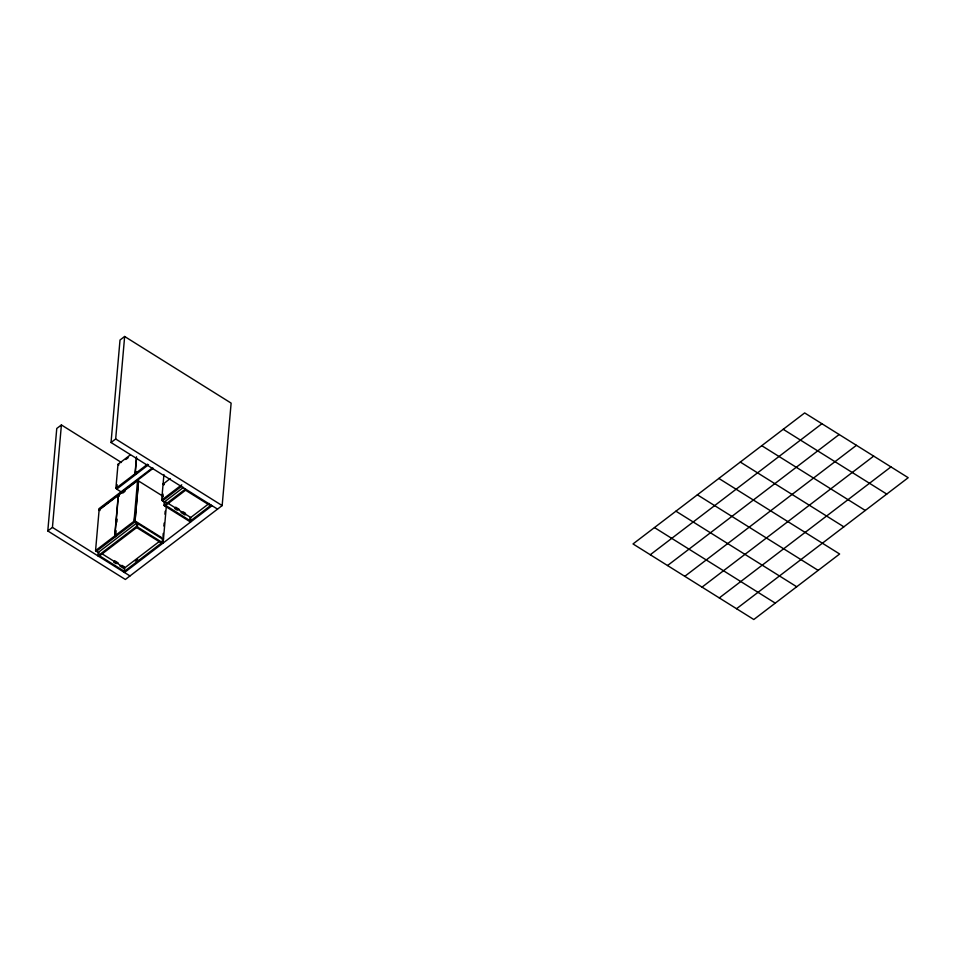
<?xml version="1.0" encoding="UTF-8"?>
<svg xmlns="http://www.w3.org/2000/svg" width="956" height="956" viewBox="0 0 956 956"><rect width="100%" height="100%" fill="white"/><g stroke="black" fill="none" stroke-linecap="round" stroke-linejoin="round"><path stroke-width="1.43" d="M217.526 509.118L111.039 442.509L120.014 340.025L124.65 336.488L231.125 403.109L222.162 505.581L125.356 579.467L47.8 530.95L56.763 428.479L61.399 424.942L121.436 462.501M47.8 530.95L52.437 527.413L61.399 424.942M96.472 551.17L95.564 550.596L99.113 509.978L118.245 495.375L119.165 495.949M99.125 553.046L96.377 551.325L96.46 550.453M111.039 442.509L115.676 438.971L124.65 336.488M116.799 488.958L115.879 488.385L117.994 464.317L130.375 454.865M121.472 492.101L116.704 489.125L117.17 484.716M95.564 550.596L114.696 535.981L118.245 495.375M115.784 536.424L114.875 535.85L118.424 495.244L137.556 480.629L138.477 481.203L134.927 521.821M115.867 533.651L116.118 530.759M116.883 522.048L117.134 519.156M115.879 488.385L135.023 473.782L136.505 456.789M136.111 474.224L135.19 473.65L136.553 458.079M136.182 471.523L135.931 474.355L135.023 473.782M114.875 535.85L134.007 521.247L137.556 480.629M134.438 520.088L134.688 517.124M163.285 496.451L138.572 480.999L134.999 521.845L96.377 551.325M136.529 526.386L136.828 522.992L98.205 552.472L97.906 555.866L136.529 526.386L163.118 543.032L166.344 506.178M137.736 523.565L137.437 526.959L98.827 556.44M162.604 500.693L161.684 500.119L163.082 484.154L170.18 478.562M163.93 474.535L163.094 483.963L164.014 484.537M165.974 502.008L165.209 502.605L162.46 500.884L163.309 499.426M162.795 497.048L163.058 494.097M190.591 522.06L163.99 505.425L164.289 502.031L183.492 487.381M162.508 539.065L162.209 542.458L123.587 571.939M162.986 536.388L163.237 533.424M163.894 526.015L164.145 523.063M164.922 514.173L165.185 511.209M125.845 459.501L128.188 457.709M135.19 473.65L147.583 464.198M116.775 488.241L117.552 487.656M133.159 475.741L137.843 472.168M116.704 489.125L148.491 464.771M152.159 468.07L98.934 508.712L98.838 509.775L153.259 468.237M122.738 493.081L125.057 491.312M137.795 481.585L138.572 480.999M161.684 500.119L181.748 484.812M134.306 521.57L135.071 520.972L163.5 538.754L162.723 539.351M162.46 500.884L181.664 486.234M163.99 505.425L185.452 489.054M164.91 505.999L186.36 489.627M158.995 541.741L123.886 568.533L119.859 566.012M209.173 503.442L189.969 518.092L189.67 521.498L211.133 505.115M135.334 561.064L137.676 559.284M124.507 572.501L212.041 505.688M650.271 554.743L821.921 423.723M667.527 565.534L839.177 434.514M684.783 576.325L856.433 445.317M702.039 587.127L873.688 456.108M719.294 597.918L890.944 466.91M736.55 608.721L908.2 477.701L804.665 412.932L633.015 543.94L753.806 619.512L839.631 554.002L718.84 478.43M783.215 429.304L886.75 494.073M761.753 445.687L865.288 510.456M740.303 462.059L843.837 526.828M697.39 494.814L818.181 570.385M675.928 511.185L796.718 586.757M654.478 527.569L775.268 603.128M115.676 438.971L222.162 505.581M185.584 490.213L210.356 505.712M163.082 484.154L164.002 484.728M117.994 464.317L118.903 464.891M175.665 507.158L179.37 509.476M183.086 511.795L185.56 513.336M167.216 502.784L190.746 517.507L190.447 520.9L165.675 505.413M174.817 508.616L177.29 510.169M180.995 512.488L185.022 514.997M118.424 495.244L119.333 495.817M134.007 521.247L163.416 539.626M136.672 527.545L161.433 543.044M99.113 509.978L100.022 510.552M114.696 535.981L115.616 536.555M114.529 560.682L118.233 563.012M121.938 565.331L124.411 566.872M102.364 554.002L124.662 567.948L124.364 571.341L99.591 555.854M113.68 562.152L116.154 563.693M52.437 527.413L129.98 575.93"/></g></svg>
